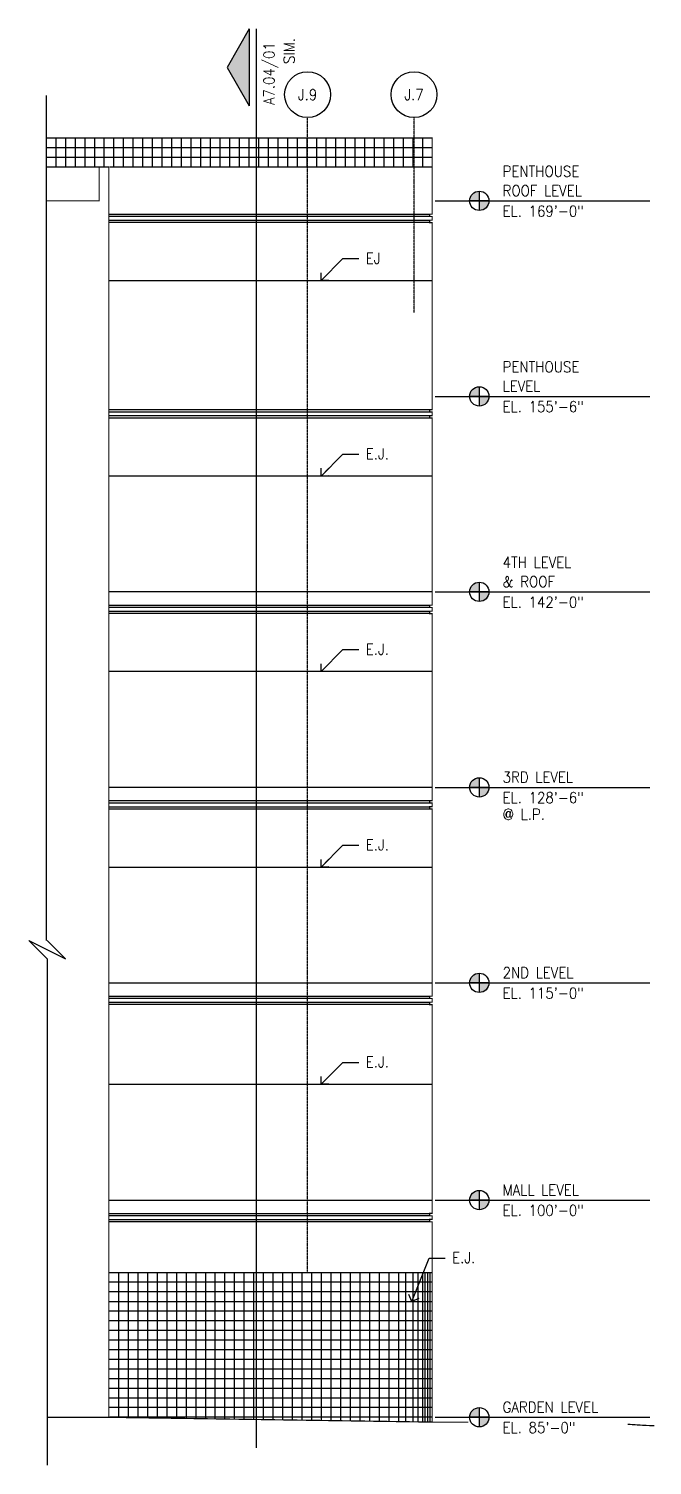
# Model space of a CAD drawing. Header units: inches. Extents: x 52 to 3653, y 87 to 2575.
# Drawn here: x 102 to 619, y 1375 to 2566 of the extents above; entities that cross this region are included whole.
import ezdxf
from ezdxf.enums import TextEntityAlignment as Align

# ---------------------------------------------------------------- set-up
doc = ezdxf.new("R2010")
doc.units = ezdxf.units.IN
doc.header["$LTSCALE"] = 0.5
doc.header["$MEASUREMENT"] = 0
doc.linetypes.add('CENTER', pattern=[2, 1.25, -0.25, 0.25, -0.25])
doc.layers.get('0').update_dxf_attribs({"linetype": 'CONTINUOUS'})
for name, color, linetype in [('A-ANNO-NOTE', 7, 'CONTINUOUS'), ('A-ANNO-SYMB', 7, 'CONTINUOUS'), ('A-ELEV', 2, 'CONTINUOUS'), ('A-ELEV-IDEN', 7, 'CONTINUOUS'), ('A-ELEV-OTLN', 5, 'CONTINUOUS'), ('A-ELEV-PATT', 8, 'CONTINUOUS'), ('A-SECT-IDEN', 7, 'CONTINUOUS'), ('S-GRID', 8, 'CENTER'), ('S-GRID-IDEN', 7, 'CONTINUOUS')]:
    doc.layers.add(name, color=color, linetype=linetype)
doc.styles.add('NOTE', font='romans.shx', dxfattribs={"width": 0.9})
doc.dimstyles.new('A5-96', dxfattribs={"dimscale": 96, "dimtxt": 0.09375, "dimasz": 0.09375, "dimexe": 0.03125, "dimexo": 0.03125, "dimgap": 0.03125, "dimtad": 1, "dimdec": 4, "dimzin": 3, "dimdsep": 46, "dimlunit": 4, "dimtxsty": 'NOTE', "dimblk1": 'OPEN90', "dimblk2": 'OPEN90', "dimsah": 1, "dimcen": 0.09375, "dimclrd": 256, "dimclre": 256, "dimclrt": 256, "dimadec": 0, "dimazin": 0, "dimtfac": 1, "dimtdec": 4, "dimtmove": 2, "dimatfit": 3, "dimldrblk": 'OPEN90', "dimfxl": 0, "dimtolj": 1, "dimtzin": 1, "dimarcsym": 0})

# ---------------------------------------------------------------- blocks, each defined once
blk = doc.blocks.new('ELEVIDEN1')
h = blk.add_hatch(color=256)
h.paths.add_polyline_path([(0, 8), (0, 0), (8, 0, 0.414214)])
h.paths.add_polyline_path([(0, 0), (-8, 0, 0.414214), (0, -8)])
for p, q in [((-8, 0), (8, 0)), ((0, 8), (0, -8))]:
    blk.add_line(p, q)
blk.add_circle((0, 0), 8)
blk = doc.blocks.new('GRIDIDEN1')
blk.add_circle((0, 0), 0.198)
at = {"style": 'NOTE', "width": 0.9}
blk.add_attdef('IDEN1', text='', height=0.0938, dxfattribs=at).set_placement((0, 0), align=Align.MIDDLE)
blk = doc.blocks.new('_OPEN90')
at = {"color": 0, "linetype": 'ByBlock'}
for p, q in [((0, 0), (-1, 0)), ((-0.5, 0.5), (0, 0)), ((0, 0), (-0.5, -0.5))]:
    blk.add_line(p, q, dxfattribs=at)
blk = doc.blocks.new('SECTIDEN')
blk.add_hatch(color=256).paths.add_polyline_path([(18, 32), (0, 0), (18, -32)])
for p, q in [((18, 32), (0, 0)), ((18, 32), (18, -32)), ((0, 0), (18, -32))]:
    blk.add_line(p, q)

msp = doc.modelspace()

# ---------------------------------------------------------------- linework, layer by layer
at = {"layer": 'A-ANNO-SYMB'}
for p, q in [((116.35052, 2510.35014), (116.35052, 1810.15743)), ((101.95969, 1810.21006), (132.30385, 1794.94489)), ((101.95969, 1810.21006), (117.13177, 1794.99753)), ((117.13177, 1810.15743), (132.30385, 1794.94489)), ((117.13177, 1794.99753), (117.13177, 1375.27331))]:
    msp.add_line(p, q, dxfattribs=at)
at = {"layer": 'A-ELEV'}
for p, q in [((161.13177, 2451.005), (116.35052, 2451.005)), ((436.34035, 2451.005), (169.13177, 2451.005)), ((168.35052, 2412.005), (434.34035, 2412.005)), ((434.34035, 2410.005), (168.35052, 2410.005)), ((168.35052, 2407.005), (434.34035, 2407.005)), ((434.34035, 2405.005), (168.35052, 2405.005)), ((168.35052, 2357.005), (436.34035, 2357.005)), ((168.35052, 2250.005), (434.34035, 2250.005)), ((434.34035, 2248.005), (168.35052, 2248.005)), ((168.35052, 2245.005), (434.34035, 2245.005)), ((434.34035, 2243.005), (168.35052, 2243.005)), ((436.34035, 2195.005), (168.35052, 2195.005)), ((436.34035, 2099.005), (168.35052, 2099.005)), ((168.35052, 2088.005), (434.34035, 2088.005)), ((434.34035, 2086.005), (168.35052, 2086.005)), ((168.35052, 2083.005), (434.34035, 2083.005)), ((434.34035, 2081.005), (168.35052, 2081.005)), ((436.34035, 2033.005), (168.35052, 2033.005)), ((436.34035, 1937.005), (168.35052, 1937.005)), ((168.35052, 1926.005), (434.34035, 1926.005)), ((434.34035, 1924.005), (168.35052, 1924.005)), ((168.35052, 1921.005), (434.34035, 1921.005)), ((434.34035, 1919.005), (168.35052, 1919.005)), ((168.35052, 1871.005), (436.34035, 1871.005)), ((168.35052, 1775.005), (436.34035, 1775.005)), ((168.35052, 1764.005), (434.34035, 1764.005)), ((434.34035, 1762.005), (168.35052, 1762.005)), ((168.35052, 1759.005), (434.34035, 1759.005)), ((434.34035, 1757.005), (168.35052, 1757.005)), ((168.35052, 1691.005), (436.34035, 1691.005)), ((168.35052, 1595.005), (436.34035, 1595.005)), ((168.35052, 1584.005), (434.34035, 1584.005)), ((434.34035, 1582.005), (168.35052, 1582.005)), ((168.35052, 1579.005), (434.34035, 1579.005)), ((434.34035, 1577.005), (168.35052, 1577.005)), ((168.35052, 1535.005), (436.34035, 1535.005)), ((168.35052, 1511.005), (436.34035, 1511.005)), ((436.34035, 1415.005), (169.13177, 1415.005))]:
    msp.add_line(p, q, dxfattribs=at)
at = {"layer": 'A-ELEV-IDEN'}
for p, q in [((438.90771, 2423.005), (616.83207, 2423.005)), ((438.90771, 2261.005), (616.83207, 2261.005)), ((438.90771, 2099.005), (616.83207, 2099.005)), ((438.90771, 1937.005), (616.83207, 1937.005)), ((438.90771, 1775.005), (616.83207, 1775.005)), ((438.90771, 1595.005), (616.83207, 1595.005)), ((438.90771, 1415.005), (616.83207, 1415.005))]:
    msp.add_line(p, q, dxfattribs=at)
at = {"layer": 'A-ELEV-OTLN', "const_width": 1}
for points in [[(116.35052, 2475.005), (436.34035, 2475.005), (436.34035, 2412.005), (434.34035, 2412.005), (434.34035, 2410.005), (436.34035, 2410.005), (436.34035, 2407.005), (434.34035, 2407.005), (434.34035, 2405.005), (436.34035, 2405.005), (436.34035, 2250.005), (434.34035, 2250.005), (434.34035, 2248.005), (436.34035, 2248.005), (436.34035, 2245.005), (434.34035, 2245.005), (434.34035, 2243.005), (436.34035, 2243.005), (436.34035, 2088.005), (434.34035, 2088.005), (434.34035, 2086.005), (436.34035, 2086.005), (436.34035, 2083.005), (434.34035, 2083.005), (434.34035, 2081.005), (436.34035, 2081.005), (436.34035, 1926.005), (434.34035, 1926.005), (434.34035, 1924.005), (436.34035, 1924.005), (436.34035, 1921.005), (434.34035, 1921.005), (434.34035, 1919.005), (436.34035, 1919.005), (436.34035, 1764.005), (434.34035, 1764.005), (434.34035, 1762.005), (436.34035, 1762.005), (436.34035, 1759.005), (434.34035, 1759.005), (434.34035, 1757.005), (436.34035, 1757.005), (436.34035, 1584.005), (434.34035, 1584.005), (434.34035, 1582.005), (436.34035, 1582.005), (436.34035, 1579.005), (434.34035, 1579.005), (434.34035, 1577.005), (436.34035, 1577.005), (436.34035, 1411.04306)], [(117.13177, 1415.005), (168.35052, 1415.005), (168.35052, 2451.005), (160.35052, 2451.005), (160.35052, 2423.005), (116.35052, 2423.005)], [(168.35052, 1415.01658), (438.90771, 1411.005), (466.37688, 1411.005)], [(598.35766, 1409.27234), (602.21415, 1408.99651), (605.53943, 1408.76985), (608.39579, 1408.58646), (610.84551, 1408.44044), (612.95088, 1408.3259), (614.77421, 1408.23694), (616.37777, 1408.16766), (617.82385, 1408.11217), (619.16599, 1408.06546), (620.42262, 1408.02604)]]:
    msp.add_lwpolyline(points, dxfattribs=at)
at = {"layer": 'A-ELEV-PATT'}
for p, q in [((436.34035, 2467.005), (116.35052, 2467.005)), ((124.34035, 2475.005), (124.34035, 2451.005)), ((132.34035, 2475.005), (132.34035, 2451.005)), ((140.34035, 2475.005), (140.34035, 2451.005)), ((148.34035, 2475.005), (148.34035, 2451.005)), ((156.34035, 2475.005), (156.34035, 2451.005)), ((164.34035, 2475.005), (164.34035, 2451.005)), ((172.34035, 2475.005), (172.34035, 2451.005)), ((180.34035, 2475.005), (180.34035, 2451.005)), ((188.34035, 2475.005), (188.34035, 2451.005)), ((196.34035, 2475.005), (196.34035, 2451.005)), ((204.34035, 2475.005), (204.34035, 2451.005)), ((212.34035, 2475.005), (212.34035, 2451.005)), ((220.34035, 2475.005), (220.34035, 2451.005)), ((228.34035, 2475.005), (228.34035, 2451.005)), ((236.34035, 2475.005), (236.34035, 2451.005)), ((244.34035, 2475.005), (244.34035, 2451.005)), ((252.34035, 2475.005), (252.34035, 2451.005)), ((260.34035, 2475.005), (260.34035, 2451.005)), ((268.34035, 2475.005), (268.34035, 2451.005)), ((276.34035, 2475.005), (276.34035, 2451.005)), ((284.34035, 2475.005), (284.34035, 2451.005)), ((292.34035, 2475.005), (292.34035, 2451.005)), ((300.34035, 2475.005), (300.34035, 2451.005)), ((308.34035, 2475.005), (308.34035, 2451.005)), ((316.34035, 2475.005), (316.34035, 2451.005)), ((324.34035, 2475.005), (324.34035, 2451.005)), ((332.34035, 2475.005), (332.34035, 2451.005)), ((340.34035, 2475.005), (340.34035, 2451.005)), ((348.34035, 2475.005), (348.34035, 2451.005)), ((356.34035, 2475.005), (356.34035, 2451.005)), ((364.34035, 2475.005), (364.34035, 2451.005)), ((372.34035, 2475.005), (372.34035, 2451.005)), ((380.34035, 2475.005), (380.34035, 2451.005)), ((388.34035, 2475.005), (388.34035, 2451.005)), ((396.34035, 2475.005), (396.34035, 2451.005)), ((404.34035, 2475.005), (404.34035, 2451.005)), ((412.34035, 2475.005), (412.34035, 2451.005)), ((420.34035, 2475.005), (420.34035, 2451.005)), ((428.34035, 2475.005), (428.34035, 2451.005)), ((436.34035, 2459.005), (116.35052, 2459.005)), ((436.34035, 1527.005), (168.35052, 1527.005)), ((176.34035, 1535.005), (176.34035, 1414.89811)), ((184.34035, 1535.005), (184.34035, 1414.7795)), ((192.34035, 1535.005), (192.34035, 1414.66088)), ((200.34035, 1535.005), (200.34035, 1414.54226)), ((208.34035, 1535.005), (208.34035, 1414.42365)), ((216.34035, 1535.005), (216.34035, 1414.30503)), ((224.34035, 1535.005), (224.34035, 1414.18641)), ((232.34035, 1535.005), (232.34035, 1414.0678)), ((240.34035, 1535.005), (240.34035, 1413.94918)), ((248.34035, 1535.005), (248.34035, 1413.83056)), ((256.34035, 1535.005), (256.34035, 1413.71195)), ((264.34035, 1535.005), (264.34035, 1413.59333)), ((272.34035, 1535.005), (272.34035, 1413.47471)), ((280.34035, 1535.005), (280.34035, 1413.35609)), ((288.34035, 1535.005), (288.34035, 1413.23748)), ((296.34035, 1535.005), (296.34035, 1413.11886)), ((304.34035, 1535.005), (304.34035, 1413.00024)), ((312.34035, 1535.005), (312.34035, 1412.88163)), ((320.34035, 1535.005), (320.34035, 1412.76301)), ((328.34035, 1535.005), (328.34035, 1412.64439)), ((336.34035, 1535.005), (336.34035, 1412.52578)), ((344.34035, 1535.005), (344.34035, 1412.40716)), ((352.34035, 1535.005), (352.34035, 1412.28854)), ((360.34035, 1535.005), (360.34035, 1412.16992)), ((368.34035, 1535.005), (368.34035, 1412.05131)), ((376.34035, 1535.005), (376.34035, 1411.93269)), ((384.34035, 1535.005), (384.34035, 1411.81407)), ((392.34035, 1535.005), (392.34035, 1411.69546)), ((400.34035, 1535.005), (400.34035, 1411.60649)), ((408.34035, 1535.005), (408.34035, 1411.48788)), ((414.34035, 1535.005), (414.34035, 1411.39891)), ((420.34035, 1535.005), (420.34035, 1411.30995)), ((424.34035, 1535.005), (424.34035, 1411.22099)), ((428.34035, 1535.005), (428.34035, 1411.16168)), ((430.34035, 1535.005), (430.34035, 1411.10237)), ((432.34035, 1535.005), (432.34035, 1411.07272)), ((434.34035, 1535.005), (434.34035, 1411.07272)), ((436.34035, 1519.005), (168.35052, 1519.005)), ((436.34035, 1503.005), (168.35052, 1503.005)), ((436.34035, 1495.005), (168.35052, 1495.005)), ((436.34035, 1487.005), (168.35052, 1487.005)), ((436.34035, 1479.005), (168.35052, 1479.005)), ((436.34035, 1471.005), (168.35052, 1471.005)), ((436.34035, 1463.005), (168.35052, 1463.005)), ((436.34035, 1455.005), (168.35052, 1455.005)), ((436.34035, 1447.005), (168.35052, 1447.005)), ((436.34035, 1439.005), (168.35052, 1439.005)), ((436.34035, 1431.005), (168.35052, 1431.005)), ((436.34035, 1423.005), (168.35052, 1423.005))]:
    msp.add_line(p, q, dxfattribs=at)
at = {"layer": 'A-SECT-IDEN'}
msp.add_line((290.42012, 2565.62975), (290.42012, 1389.85925), dxfattribs=at)
at = {"layer": 'S-GRID'}
for p, q in [((333.09035, 1535.005), (333.09035, 2492.03805)), ((421.34035, 2330.45412), (421.34035, 2492.03805))]:
    msp.add_line(p, q, dxfattribs=at)

# ---------------------------------------------------------------- block references
at = {"layer": 'A-ELEV-IDEN', "rotation": 270}
for p in [(475.39294, 2423.005), (475.39294, 2261.005), (475.39294, 2099.005), (475.39294, 1937.005), (475.39294, 1775.005), (475.39294, 1595.005), (475.39294, 1415.005)]:
    msp.add_blockref('ELEVIDEN1', p, dxfattribs=at)
at = {"layer": 'A-SECT-IDEN'}
msp.add_blockref('SECTIDEN', (266.53473, 2533.62975), dxfattribs=at)
at = {"layer": 'S-GRID-IDEN', "xscale": 96, "yscale": 96, "zscale": 96}
for p, values in [((333.09035, 2511.03805), {'IDEN1': 'J.9'}), ((421.34035, 2511.03805), {'IDEN1': 'J.7'})]:
    msp.add_blockref('GRIDIDEN1', p, dxfattribs=at).add_auto_attribs(values)

# ---------------------------------------------------------------- texts
at = {"layer": 'A-ANNO-NOTE', "style": 'NOTE', "width": 0.9}
for s, p in [('EJ', (381.38856, 2370.88961)), ('E.J.', (381.38856, 2208.88961)), ('E.J.', (381.38856, 2046.88961)), ('E.J.', (381.38856, 1884.88961)), ('E.J.', (381.38856, 1704.88961)), ('E.J.', (452.9536, 1542.73442))]:
    msp.add_text(s, height=9, dxfattribs=at).set_placement(p)
at = {"layer": 'A-ELEV-IDEN', "style": 'NOTE', "width": 0.9}
for s, p in [('PENTHOUSE', (494.76151, 2442.92669)), ('ROOF LEVEL', (494.76151, 2426.91835)), ('EL. 169\'-0"', (494.76151, 2409.995)), ('PENTHOUSE', (494.76151, 2280.92669)), ('LEVEL', (494.76151, 2264.91835)), ('EL. 155\'-6"', (494.76151, 2247.995)), ('4TH LEVEL', (494.76151, 2118.92669)), ('& ROOF', (494.76151, 2102.91835)), ('EL. 142\'-0"', (494.76151, 2085.995)), ('3RD LEVEL', (494.76151, 1940.91835)), ('EL. 128\'-6"', (494.76151, 1923.995)), ('@ L.P.', (494.76151, 1910.14636)), ('2ND LEVEL', (494.76151, 1778.91835)), ('EL. 115\'-0"', (494.76151, 1761.995)), ('MALL LEVEL', (494.76151, 1598.91835)), ('EL. 100\'-0"', (494.76151, 1581.995)), ('GARDEN LEVEL', (494.76151, 1418.91835)), ('EL. 85\'-0"', (494.76151, 1401.995))]:
    msp.add_text(s, height=9, dxfattribs=at).set_placement(p)
at = {"layer": 'A-SECT-IDEN', "style": 'NOTE', "width": 0.9}
for s, p in [('A7.04/01', (305.66728, 2502.39449)), ('SIM.', (322.35544, 2536.40228))]:
    msp.add_text(s, height=9, rotation=90, dxfattribs=at).set_placement(p)

# ---------------------------------------------------------------- leaders
at = {"layer": 'A-ANNO-NOTE'}
for points in [[(344.3339, 2357.005), (362.24841, 2375.14512), (375.59313, 2375.14512)], [(344.3339, 2195.005), (362.24841, 2213.14512), (375.59313, 2213.14512)], [(344.3339, 2033.005), (362.24841, 2051.14512), (375.59313, 2051.14512)], [(344.3339, 1871.005), (362.24841, 1889.14512), (375.59313, 1889.14512)], [(344.3339, 1691.005), (362.24841, 1709.14512), (375.59313, 1709.14512)], [(419.39161, 1511.005), (433.81345, 1546.98994), (447.15817, 1546.98994)]]:
    msp.add_leader(points, dimstyle='A5-96', dxfattribs=at)

doc.saveas('drawing.dxf')
